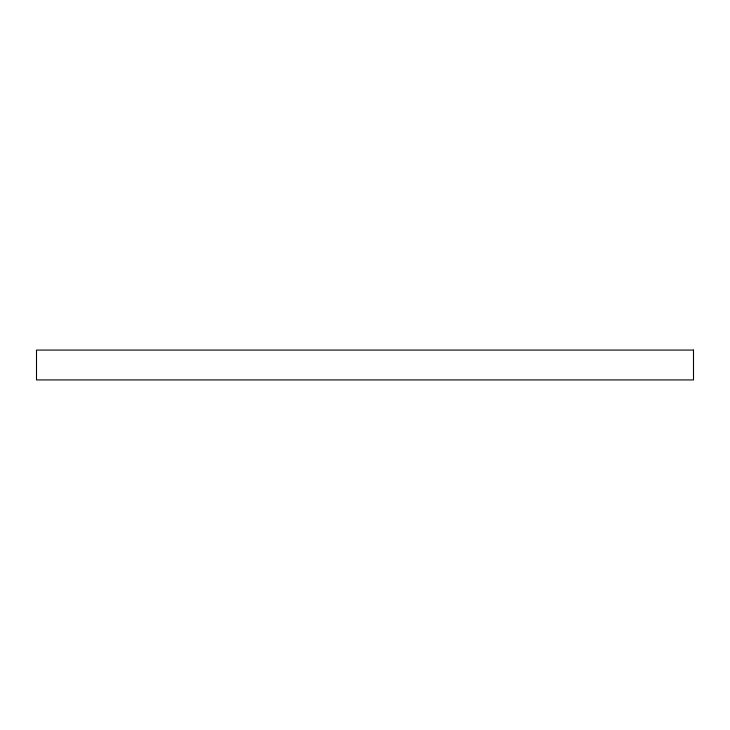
<?xml version="1.0" encoding="UTF-8"?>
<svg xmlns="http://www.w3.org/2000/svg" width="730" height="730" viewBox="0 0 730 730"><rect width="100%" height="100%" fill="white"/><g stroke="black" fill="none" stroke-linecap="round" stroke-linejoin="round"><path stroke-width="1.09" d="M693.5 350.071L36.5 350.071L36.5 379.928L693.5 379.928L693.5 350.071"/></g></svg>
